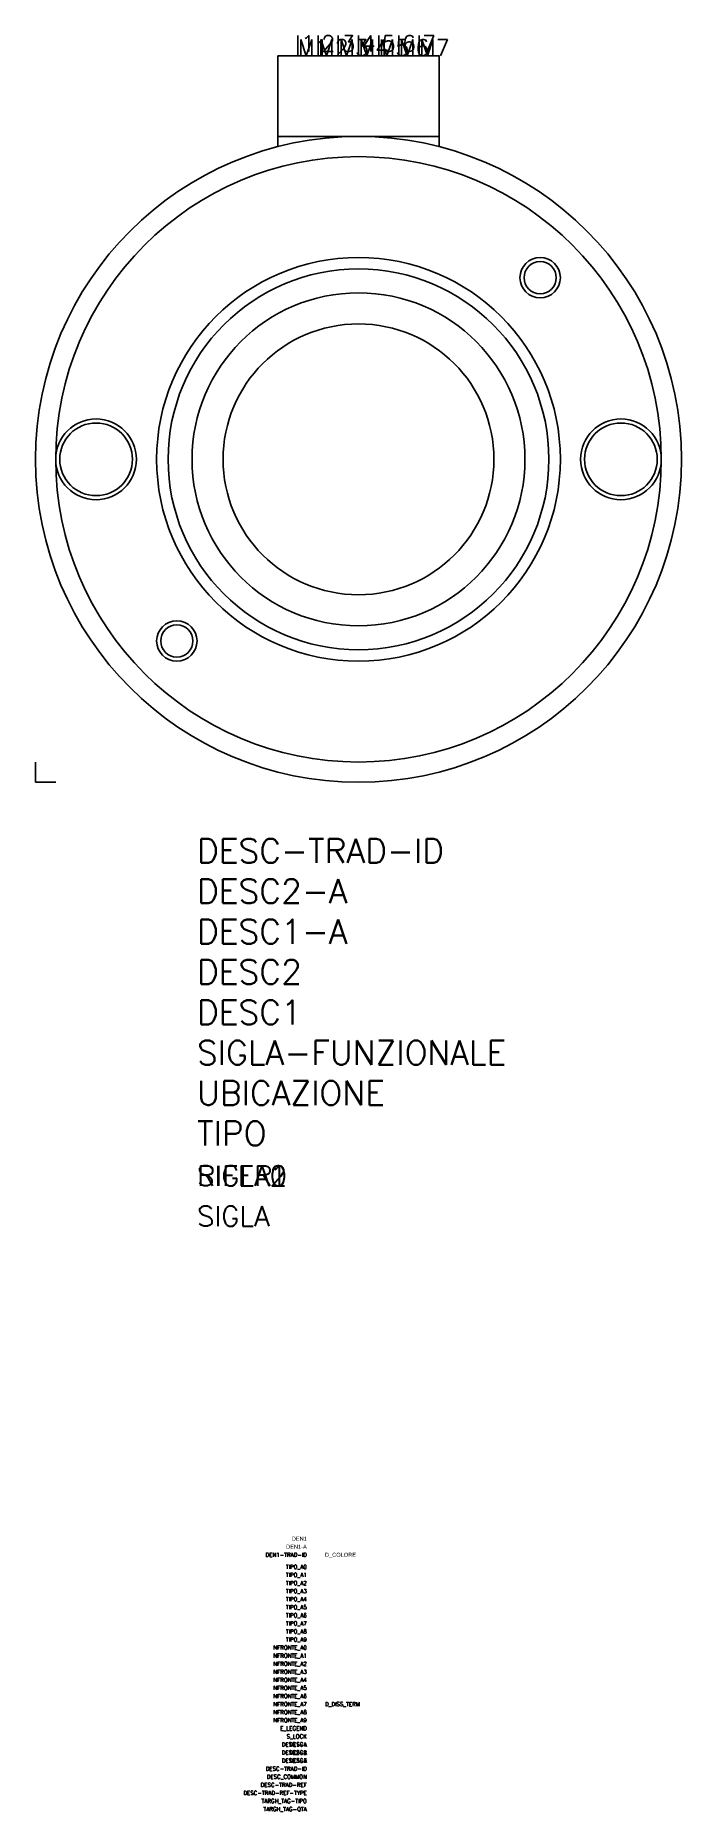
# Model space of a CAD drawing. Extents: x 0 to 80, y -127 to 93.
import ezdxf
from ezdxf.enums import TextEntityAlignment as Align

# ---------------------------------------------------------------- set-up
doc = ezdxf.new("R2010")
doc.units = 0
doc.header["$LTSCALE"] = 4
doc.layers.get('0').update_dxf_attribs({"linetype": 'CONTINUOUS'})
doc.styles.add('E_Comp-Data', font='arial.ttf')
doc.styles.add('E_Default-Att', font='romans.shx')
doc.styles.add('E_Desc', font='arial.ttf')
doc.styles.add('E_Lang-ID', font='romans.shx')
doc.styles.get("Standard").update_dxf_attribs({"font": 'romans.shx'})

msp = doc.modelspace()

# ---------------------------------------------------------------- linework, layer by layer
for p, q in [((32.5, 90), (32.5, 92.5)), ((35, 90), (35, 92.5)), ((37.5, 90), (37.5, 92.5)), ((40, 90), (40, 92.5)), ((42.5, 90), (42.5, 92.5)), ((45, 90), (45, 92.5)), ((47.5, 90), (47.5, 92.5)), ((30, 80), (30, 90)), ((30, 90), (50, 90)), ((50, 90), (50, 80)), ((40, 80), (30, 80)), ((30, 80), (30, 78.73)), ((40, 80), (50, 80)), ((50, 80), (50, 78.73)), ((0, 2.5), (0, 0)), ((0, 0), (2.5, 0))]:
    msp.add_line(p, q)
for centre, radius in [((40, 40), 40), ((40, 40), 37.5), ((40, 40), 25), ((62.5, 62.5), 2.5), ((62.5, 62.5), 2), ((40, 40), 23.58), ((40, 40), 20.62), ((40, 40), 16.77), ((7.5, 40), 5), ((7.5, 40), 4.5), ((72.5, 40), 5), ((72.5, 40), 4.5), ((17.5, 17.5), 2.5), ((17.5, 17.5), 2)]:
    msp.add_circle(centre, radius)

# ---------------------------------------------------------------- texts
at = {"char_height": 2, "attachment_point": 5}
for s, insert in [('1', (33.75, 91.5)), ('2', (36.25, 91.5)), ('3', (38.75, 91.5)), ('4', (41.25, 91.5)), ('5', (43.75, 91.5)), ('6', (46.25, 91.5)), ('7', (48.75, 91.5))]:
    msp.add_mtext_dynamic_manual_height_columns(s, width=2.5, gutter_width=1, heights=[0], dxfattribs=dict(at, insert=insert))
at = {"flags": 9}
for tag, p, s, height in [('F1', (32.5, 92.5), '', 0.00001), ('F2', (35, 92.5), '', 0.00001), ('F3', (37.5, 92.5), '', 0.00001), ('F4', (40, 92.5), '', 0.00001), ('F5', (42.5, 92.5), '', 0.00001), ('F6', (45, 92.5), '', 0.00001), ('F7', (47.5, 92.5), '', 0.00001), ('TIPOSIG', (0, 0), '3', 0.00000001), ('POSIZIONE', (0, 0), '', 0.00000001), ('P-TABELLA', (0, 0), '', 0.00000001), ('T-TABELLA', (0, 0), '', 0.00000001), ('H-TABELLA', (0, 0), '', 0.00000001), ('CODICE', (0, 0), '1xNNN', 0.00000001), ('NOTE1', (0, 0), '', 0.00000001), ('NOTE2', (0, 0), '', 0.00000001)]:
    msp.add_attdef(tag, p, s, height=height, dxfattribs=at)
at = {"color": 4, "flags": 8}
for tag, p in [('M1', (32.5, 90)), ('M2', (35, 90)), ('M3', (37.5, 90)), ('M4', (40, 90)), ('M5', (42.5, 90)), ('M6', (45, 90)), ('M7', (47.5, 90))]:
    msp.add_attdef(tag, p, '', height=2, dxfattribs=at)
at = {"color": 3}
for tag, p, s, height, flags in [('DESC-TRAD-ID', (20, -10), '', 3, 8), ('DESC2-A', (20, -15), '', 3, 8), ('DESC1-A', (20, -20), '', 3, 8), ('DESC2', (20, -25), '', 3, 8), ('DESC1', (20, -30), '', 3, 8), ('SIGLA-FUNZIONALE', (20, -35), '', 3, 9), ('UBICAZIONE', (20, -40), '', 3, 8), ('TIPO', (20, -45), '', 3, 9), ('SIGLA0', (20, -50), '', 2.5, 9), ('SIGLA1', (20, -50), '', 2.5, 9), ('SIGLA2', (20, -50), '', 2.5, 9), ('RIFER', (20, -50), 'RIFER ?', 2.5, 8), ('SIGLA', (20, -55), 'SIGLA ?', 2.5, 8)]:
    msp.add_attdef(tag, p, s, height=height, dxfattribs=dict(at, flags=flags))
at = {"color": 3, "flags": 9}
for tag, text, style, p in [('DEN1-A', '', 'E_Desc', (33.6, -94.95)), ('DEN1', '', 'E_Desc', (33.6, -93.95)), ('TIPO_A0', '', 'E_Default-Att', (33.6, -97.45)), ('TIPO_A1', '', 'E_Default-Att', (33.6, -98.45)), ('TIPO_A2', '', 'E_Default-Att', (33.6, -99.45)), ('TIPO_A3', '', 'E_Default-Att', (33.6, -100.45)), ('TIPO_A4', '', 'E_Default-Att', (33.6, -101.45)), ('TIPO_A5', '', 'E_Default-Att', (33.6, -102.45)), ('TIPO_A6', '', 'E_Default-Att', (33.6, -103.45)), ('TIPO_A7', '', 'E_Default-Att', (33.6, -104.45)), ('TIPO_A8', '', 'E_Default-Att', (33.6, -105.45)), ('NFRONTE_A0', '', 'E_Default-Att', (33.6, -107.45)), ('TIPO_A9', '', 'E_Default-Att', (33.6, -106.45)), ('NFRONTE_A1', '', 'E_Default-Att', (33.6, -108.45)), ('NFRONTE_A2', '', 'E_Default-Att', (33.6, -109.45)), ('NFRONTE_A3', '', 'E_Default-Att', (33.6, -110.45)), ('NFRONTE_A4', '', 'E_Default-Att', (33.6, -111.45)), ('NFRONTE_A5', '', 'E_Default-Att', (33.6, -112.45)), ('NFRONTE_A6', '', 'E_Default-Att', (33.6, -113.45)), ('NFRONTE_A7', '', 'E_Default-Att', (33.6, -114.45)), ('NFRONTE_A8', '', 'E_Default-Att', (33.6, -115.45)), ('NFRONTE_A9', '', 'E_Default-Att', (33.6, -116.45)), ('E_LEGEND', '', 'E_Default-Att', (33.6, -117.45)), ('S_LOCK', '', 'E_Default-Att', (33.6, -118.45)), ('DESC1-A', '', 'E_Default-Att', (33.6, -119.45)), ('DESC2-A', '', 'E_Default-Att', (33.6, -120.45)), ('DESC3-A', '', 'E_Default-Att', (33.6, -121.45)), ('DESC1', '', 'E_Default-Att', (33.6, -119.45)), ('DESC2', '', 'E_Default-Att', (33.6, -120.45)), ('DESC3', '', 'E_Default-Att', (33.6, -121.45)), ('DESC_COMMON', '', 'E_Default-Att', (33.6, -123.45)), ('DESC-TRAD-REF-TYPE', 'P', 'E_Default-Att', (33.6, -125.45)), ('DESC-TRAD-REF', '', 'E_Default-Att', (33.6, -124.45)), ('TARGH_TAG-TIPO', '', 'E_Default-Att', (33.6, -126.45)), ('TARGH_TAG-QTA', '', 'E_Default-Att', (33.6, -127.45))]:
    msp.add_attdef(tag, text=text, height=0.5, dxfattribs=dict(at, style=style)).set_placement(p, align=Align.RIGHT)
at = {"color": 2, "flags": 9}
for tag, style, p in [('DEN1-TRAD-ID', 'E_Lang-ID', (33.6, -95.95)), ('DESC-TRAD-ID', 'E_Default-Att', (33.6, -122.45))]:
    msp.add_attdef(tag, text='E_None', height=0.5, dxfattribs=dict(at, style=style)).set_placement(p, align=Align.RIGHT)
at = {"color": 3, "flags": 9}
for tag, p, style in [('D_COLORE', (35.85, -95.95), 'E_Comp-Data'), ('D_DISS_TERM', (35.85, -114.45), 'E_Default-Att')]:
    msp.add_attdef(tag, p, '', height=0.5, dxfattribs=dict(at, style=style))

doc.saveas('drawing.dxf')
